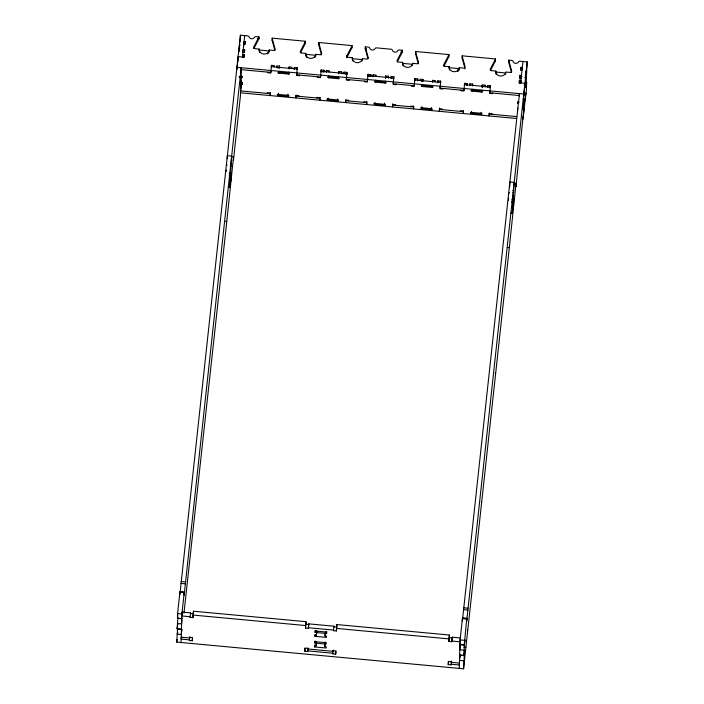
<?xml version="1.0" encoding="UTF-8"?>
<svg xmlns="http://www.w3.org/2000/svg" width="704" height="704" viewBox="0 0 704 704"><rect width="100%" height="100%" fill="white"/><g stroke="black" fill="none" stroke-linecap="round" stroke-linejoin="round"><path stroke-width="1.06" d="M227.242 158.734L227.33 155.707L231.634 156.103L229.706 187.229L231.114 173.008L230.903 181.183L229.83 181.086M509.705 187.044L509.854 182.002L514.158 182.398L512.23 213.523L513.638 199.302M512.081 207.354L513.418 207.478L513.656 199.346M521.312 77.827L521.312 77.396M513.656 199.408L512.046 199.258M514.967 183.278L516.041 183.374L508.957 251.046L463.575 668.8L176.757 642.11L177.549 628.998M181.553 628.258L181.447 629.226L177.144 628.822L177.857 618.367M181.861 617.637L181.755 618.605L177.452 618.2L177.584 613.633L179.916 592.205L184.219 592.61L184.14 595.162L241.234 67.734L240.988 76.34L242.414 76.472L242.378 77.748L239.202 77.59M176.986 634.137L181.289 634.542L181.843 629.394L177.443 629.006L177.522 626.243M177.663 624.958L177.698 623.682L177.144 628.822M182.16 618.772L177.751 618.385L177.778 617.69M179.872 593.639L179.872 594.44M179.89 593.164L179.916 592.205M180.013 593.155L240.425 35.2L247.755 35.878A1.443 1.294 1.7 0 1 249.014 36.863A2.886 2.587 1.7 0 0 254.417 37.365A1.443 1.294 1.7 0 1 255.86 36.634L258.887 36.916L258.834 38.834A1.443 1.294 1.7 0 1 258.729 39.195L253.889 48.541M181.051 642.506L181.887 614.029L184.219 592.61M181.694 631.215L181.755 629.059M182.16 615.278L182.248 612.084L190.52 612.858L190.502 613.492L193.371 613.765L193.442 611.213L305.976 621.685L305.483 628.091L308.352 628.355L308.669 625.469M192.588 637.886L192.271 640.781L189.402 640.517L189.42 639.874L181.157 639.109L181.368 637.182M193.266 614.724L192.949 617.619L190.08 617.355L190.106 616.713L181.834 615.947L182.248 612.084M192.271 640.781L192.368 637.595L189.499 637.331L189.482 637.965L181.21 637.199M192.949 617.619L193.442 611.213M231.906 156.93L233.517 157.08L226.442 224.752L183.982 613.078M233.517 157.08L233.42 160.486L240.398 96.21L241.12 79.886M237.142 67.311L237.16 66.678M237.75 61.582L237.758 61.107M238.022 59.171L238.093 56.619L243.83 57.156L244.112 54.586L242.678 54.454L242.625 56.364L244.042 56.663M239.756 44.59L239.554 44.114L239.8 45.716M239.712 45.628L239.712 46.024M240.425 35.2L240.046 42.02M240.768 83.574L241.12 75.539M240.838 88.326L240.856 87.692M240.979 87.041L241.12 82.262M241.402 72.486L241.516 68.658M242.387 57.499L244.728 35.596M240.75 84.207L242.185 84.339L242.229 83.063L239.36 82.799M243.258 49.834L243.065 51.964L243.214 49.526L244.649 49.658L244.508 52.378M243.769 45.126L243.795 44.167L245.23 44.299L245.511 41.73L244.077 41.598L244.015 43.507L245.362 43.639L245.511 41.73M243.725 55.933L243.69 57.209L243.813 56.003M243.769 57.772L243.822 55.924M244.059 56.496L244.112 54.586M258.729 39.195L258.79 37.277A1.443 1.294 1.7 0 0 258.887 36.916M259.758 52.58A5.042 4.523 1.7 0 1 259.195 50.028L259.222 49.069L254.918 48.664A1.443 1.294 1.7 0 1 253.625 47.247L258.79 37.277M267.326 93.394L267.344 92.752L270.213 93.016L270.142 95.568L270.248 94.609M267.951 72.142L267.934 72.776L270.802 73.04L271.436 65.349L274.305 65.622L274.164 66.906M267.626 53.838A5.042 4.523 1.7 0 0 269.236 50.961L269.262 50.002L273.566 50.406A1.443 1.294 1.7 0 0 275.141 49.254L272.219 38.526A1.443 1.294 1.7 0 1 272.202 38.157L305.474 41.254L305.422 43.164A1.443 1.294 1.7 0 1 305.316 43.525L300.476 52.87M271.374 67.267L271.436 65.349M274.903 50.494L272.166 40.445L272.202 38.157M279.391 68.35L279.558 66.106L276.69 65.842L276.549 67.126M287.883 95.304L287.857 96.263L278.291 95.374A1.082 0.475 6.2 0 1 277.235 94.794A1.082 0.475 6.2 0 1 278.326 94.415L287.883 95.304A1.082 0.475 6.2 0 1 288.948 95.885A1.082 0.475 6.2 0 1 287.857 96.263L288.015 94.098M288.534 73.093L288.508 74.052L278.942 73.163A1.082 0.475 6.2 0 1 277.886 72.582A1.082 0.475 6.2 0 1 278.969 72.204L288.534 73.093A1.082 0.475 6.2 0 1 289.599 73.674A1.082 0.475 6.2 0 1 288.508 74.052L288.64 72.134M289.062 68.913L289.124 66.994L291.984 67.267L291.852 68.552M294.325 69.397L294.378 67.487L297.246 67.751L297.194 69.67M298.874 96.325L298.901 95.691L296.032 95.418L295.953 97.97L296.085 96.765M299.499 75.073L299.482 75.715L296.613 75.442L297.246 67.751M305.316 43.525L305.378 41.615A1.443 1.294 1.7 0 0 305.474 41.254M306.733 57.482A5.042 4.523 1.7 0 1 305.782 54.358L305.809 53.407L301.506 53.002A1.443 1.294 1.7 0 1 300.212 51.586L305.378 41.615M347.063 57.209L351.903 47.863L352.062 45.593L318.789 42.495A1.443 1.294 1.7 0 0 318.806 42.865L321.719 53.583A1.443 1.294 1.7 0 1 320.153 54.736L315.85 54.34L315.814 55.29L305.782 54.358M317.046 98.014L317.064 97.381L319.933 97.645L319.854 100.197L319.959 99.229M317.662 76.762L317.645 77.405L320.514 77.669L321.147 69.978L324.016 70.242L323.963 72.16L322.705 72.046M321.482 54.824L318.754 44.774L318.789 42.495M321.094 71.887L321.147 69.978M304.806 651.253L304.902 648.067L307.771 648.331L307.745 648.974L332.895 651.314L332.913 650.672L335.782 650.936L335.685 654.13L332.816 653.858L332.834 653.224L307.692 650.883L307.674 651.526L304.806 651.253L305.122 648.366M305.483 628.091L305.976 621.685M308.352 628.355L308.792 623.867L333.934 626.199L333.916 626.842L336.785 627.106L336.362 630.96L333.494 630.696L333.511 630.062L308.37 627.722M308.792 623.867L308.774 624.501L305.906 624.237M326.348 72.38L326.41 70.47L329.278 70.734L329.138 72.019M328.689 76.833L328.662 77.792L338.219 78.681A1.082 0.475 6.2 0 0 339.31 78.302A1.082 0.475 6.2 0 0 338.246 77.722L328.689 76.833A1.082 0.475 6.2 0 0 327.598 77.211A1.082 0.475 6.2 0 0 328.662 77.792L328.794 75.865M325.028 641.916L324.738 646.606L326.172 646.747L326.137 648.014L314.662 646.95L314.697 645.674L316.131 645.806L316.554 641.951M316.131 645.806L316.21 643.042L314.776 642.91L314.82 641.634L326.286 642.708L326.251 643.984L324.817 643.843M326.77 631.426L326.559 633.354L325.134 633.222L325.046 635.985L326.48 636.117L326.445 637.393L314.97 636.328L315.014 635.052L316.448 635.184L316.862 631.33M316.448 635.184L316.527 632.421L315.093 632.289L315.128 631.013L326.603 632.078L326.559 633.354M337.603 99.933L337.568 100.883L328.011 99.994A1.082 0.475 6.2 0 1 326.946 99.422A1.082 0.475 6.2 0 1 328.038 99.044L337.603 99.933A1.082 0.475 6.2 0 1 338.659 100.505A1.082 0.475 6.2 0 1 337.568 100.883L337.7 98.965M338.246 77.722L338.219 78.681L338.351 76.762M338.668 73.867L338.835 71.623L341.704 71.887L341.651 73.806M344.036 74.026L344.098 72.116L346.966 72.38L346.905 74.29M346.738 57.834L346.799 55.915L351.956 45.954A1.443 1.294 1.7 0 0 352.062 45.593M348.594 100.954L348.612 100.32L345.743 100.047L345.673 102.599L345.778 101.631M349.219 79.702L349.202 80.344L346.333 80.071L346.966 72.38M352.766 60.958A5.042 4.523 1.7 0 1 352.361 58.696L352.396 57.737L348.093 57.341A1.443 1.294 1.7 0 1 346.799 55.915M336.362 630.96L336.855 624.554L449.39 635.034L448.897 641.441L451.766 641.705L452.197 637.208L460.469 637.982L460.055 641.837L451.783 641.062L452.197 637.208M336.785 627.106L336.855 624.554M397.302 61.882L402.142 52.536A1.443 1.294 1.7 0 0 402.248 52.175L402.301 50.266L399.274 49.984A1.443 1.294 1.7 0 0 397.83 50.714A2.886 2.587 1.7 0 1 392.418 50.213A1.443 1.294 1.7 0 0 391.16 49.227L376.508 47.863A1.443 1.294 1.7 0 0 375.065 48.594A2.886 2.587 1.7 0 1 369.653 48.092A1.443 1.294 1.7 0 0 368.394 47.106L365.376 46.825A1.443 1.294 1.7 0 0 365.394 47.203L368.306 57.922A1.443 1.294 1.7 0 1 366.731 59.074L362.428 58.67L362.402 59.629L352.361 58.696M367.884 58.494L365.332 49.113A1.443 1.294 1.7 0 1 365.314 48.743L365.376 46.825M363.889 102.379L363.906 101.746L366.775 102.01L366.705 104.562L366.837 103.347M364.514 81.118L364.496 81.761L367.365 82.025L367.998 74.342L370.867 74.606L370.806 76.516M365.332 49.113L365.394 47.203M367.919 76.41L367.998 74.342M373.199 76.736L373.252 74.826L376.121 75.09L375.98 76.384M384.578 103.083L384.419 105.248L374.862 104.359A1.082 0.475 6.2 0 1 373.798 103.787A1.082 0.475 6.2 0 1 374.889 103.409L384.446 104.298A1.082 0.475 6.2 0 1 385.51 104.87A1.082 0.475 6.2 0 1 384.419 105.248L374.854 104.359L374.994 102.432M384.419 105.248L384.446 104.289M385.097 82.086L385.07 83.037L375.505 82.148A1.082 0.475 6.2 0 1 374.449 81.567A1.082 0.475 6.2 0 1 375.54 81.189L385.097 82.086A1.082 0.475 6.2 0 1 386.162 82.658A1.082 0.475 6.2 0 1 385.07 83.037L385.202 81.11M385.519 78.223L385.686 75.988L388.555 76.252L388.494 78.162M385.625 77.898L385.686 75.988M393.756 78.654L393.809 76.745L390.94 76.472L390.799 77.757M395.446 105.318L395.463 104.676L392.594 104.412L392.515 106.964L392.621 105.996M396.062 84.058L396.044 84.691L393.175 84.427L393.809 76.745M402.142 52.536L402.204 50.626A1.443 1.294 1.7 0 0 402.301 50.266M403.172 65.93A5.042 4.523 1.7 0 1 402.609 63.369L402.635 62.41L398.332 62.014A1.443 1.294 1.7 0 1 397.038 60.597L402.204 50.626M410.74 106.735L410.758 106.102L413.626 106.366L413.547 108.918L413.653 107.95M411.365 85.483L411.338 86.126L414.207 86.39L414.841 78.698L417.71 78.962L417.657 80.881M412.421 65.27A5.042 4.523 1.7 0 0 412.641 64.302L412.676 63.351L416.979 63.747A1.443 1.294 1.7 0 0 418.546 62.594L415.633 51.876A1.443 1.294 1.7 0 1 415.615 51.506L448.888 54.595L448.826 56.514A1.443 1.294 1.7 0 1 448.73 56.874L443.89 66.22M414.788 80.608L414.841 78.698M418.308 63.835L415.58 53.786L415.615 51.506M421.731 107.756L421.705 108.715L431.27 109.604A1.082 0.475 6.2 0 0 432.353 109.226A1.082 0.475 6.2 0 0 431.297 108.654L421.731 107.756A1.082 0.475 6.2 0 0 420.64 108.134A1.082 0.475 6.2 0 0 421.705 108.715L421.863 106.559M422.805 81.699L422.972 79.455L420.103 79.191L419.962 80.476M432.476 82.254L432.529 80.344L435.398 80.608L435.257 81.893M437.73 82.746L437.791 80.837L440.66 81.101L440.598 83.01M442.288 109.674L442.306 109.032L439.437 108.768L439.366 111.32L439.498 110.114M442.913 88.422L442.895 89.056L440.026 88.792L440.66 81.101M448.73 56.874L448.782 54.965A1.443 1.294 1.7 0 0 448.888 54.595M449.592 69.969A5.042 4.523 1.7 0 1 449.187 67.707L449.222 66.748L444.919 66.352A1.443 1.294 1.7 0 1 443.626 64.926L448.782 54.965M457.626 71.526A5.042 4.523 1.7 0 0 459.228 68.64L459.254 67.681L463.558 68.086A1.443 1.294 1.7 0 0 465.133 66.933L462.22 56.214A1.443 1.294 1.7 0 1 462.202 55.836L495.466 58.934L495.317 61.213L490.477 70.558M460.451 111.364L460.478 110.722L463.338 110.994L463.267 113.546L463.373 112.578M461.076 90.112L461.058 90.746L463.927 91.018L464.561 83.327L467.43 83.591L467.368 85.501L466.479 85.422M465.08 68.842L462.158 58.124L462.202 55.836M464.508 85.237L464.561 83.327M451.502 661.012L451.088 664.866L448.219 664.602L448.307 661.417L451.176 661.681L451.158 662.314L459.43 663.089M448.897 641.441L449.39 635.034M451.088 664.866L451.106 664.233L459.369 664.998L459.58 663.071M451.766 641.705L451.783 641.062M469.762 85.73L469.814 83.811L472.683 84.084L472.63 85.994M459.272 668.404L460.108 639.918L462.431 618.499L466.734 618.904L466.664 621.447L527.243 61.89L519.922 61.213A1.443 1.294 1.7 0 0 518.478 61.943A2.886 2.587 1.7 0 1 513.066 61.442A1.443 1.294 1.7 0 0 511.808 60.456L508.781 60.174L508.728 62.084A1.443 1.294 1.7 0 0 508.746 62.462L511.482 72.512M459.906 657.105L459.976 654.984M460.187 647.539L460.31 643.289M460.372 644.662L460.398 643.79L459.818 649.801L464.121 650.206L463.962 655.521L459.659 655.116L459.765 654.157M462.431 618.499L462.361 621.051L519.455 93.623L519.376 96.175M463.575 668.8L464.402 654.412L464.367 655.688L459.985 655.054L459.51 660.431L463.813 660.827M460.082 643.526L459.976 644.494L464.279 644.89L466.734 618.904M464.262 655.697L464.35 652.934M464.482 651.649L464.526 650.373L463.962 655.521M464.121 650.206L464.834 639.751L464.279 644.89M481.008 113.274L480.982 114.233L471.425 113.344A1.082 0.475 6.2 0 1 470.36 112.763A1.082 0.475 6.2 0 1 471.451 112.385L481.008 113.274A1.082 0.475 6.2 0 1 482.073 113.854A1.082 0.475 6.2 0 1 480.982 114.233L481.114 112.314M481.659 91.071L481.633 92.022L472.076 91.133A1.082 0.475 6.2 0 1 471.011 90.561A1.082 0.475 6.2 0 1 472.102 90.182L481.659 91.071A1.082 0.475 6.2 0 1 482.724 91.643A1.082 0.475 6.2 0 1 481.633 92.022L481.765 90.103M482.082 87.208L482.249 84.973L485.118 85.237L485.056 87.146M482.178 86.962L482.249 84.973M466.286 641.406L466.303 640.772M467.447 630.696L467.465 630.054M487.45 87.375L487.502 85.457L490.371 85.73L490.318 87.639L488.884 87.507M492.008 114.303L492.026 113.661L489.157 113.397L489.078 115.949L489.183 114.981M492.624 93.051L492.606 93.685L489.738 93.421L490.371 85.73M481.413 502.154L481.43 501.512M496.179 74.298A5.042 4.523 1.7 0 1 495.774 72.037L495.801 71.086L491.498 70.682A1.443 1.294 1.7 0 1 490.204 69.265L495.37 59.294A1.443 1.294 1.7 0 0 495.466 58.934M495.37 373.613L495.396 372.979M508.746 62.462L508.807 60.544A1.443 1.294 1.7 0 1 508.781 60.174M517.572 108.689L517.537 109.965L517.748 108.038M516.041 183.374L515.944 186.771L523.098 116.556M519.402 82.122L519.464 80.212L520.898 80.344L520.837 82.254L519.402 82.122L519.27 83.406M519.798 78.478L520.001 75.284L521.435 75.416L521.338 77.088M520.802 69.274L520.863 67.355L522.298 67.487L522.236 69.406L520.802 69.274L520.714 70.074M520.608 83.398L522.949 61.494M523.354 114.62L523.38 113.986M523.574 107.29L523.591 106.656M523.732 105.362L523.882 100.056M523.978 93.368L523.679 96.58L523.758 94.028L236.931 67.338L236.896 69.564M523.873 104.086L523.908 102.81L523.292 109.868L523.767 100.707M523.987 100.047L524.022 98.771L523.468 103.91M523.961 109.05L523.978 108.416M524.586 87.798L524.568 88.44L524.92 83.318L519.182 82.782L519.464 80.212M525.052 98.982C524.55 102.74 526.046 96.941 523.266 98.815M525.703 76.771L525.606 78.302L525.439 76.745M525.606 94.582L525.73 93.042L525.026 99.942L523.415 99.783M526.284 71.421L526.258 72.371L525.545 72.31M526.126 86.266L526.09 87.542L526.645 82.403L526.416 90.367L523.081 117.19M526.266 84.982L526.346 82.218M527.243 61.89L526.557 71.606M525.474 72.142C528.81 68.596 524.137 73.181 525.677 77.73L524.876 77.651M526.354 71.315L525.501 71.183M239.518 44.801L239.07 49.034M227.031 164.718L226.996 165.097M508.367 200.288L508.622 198.246M270.926 71.438L270.82 72.406L241.12 69.643M270.301 92.69L270.195 93.658L240.495 90.895M296.736 73.841L296.63 74.809L320.531 77.035L320.637 76.067M296.111 95.093L296.006 96.061L319.915 98.287L320.021 97.319M346.456 78.47L346.35 79.438L367.382 81.391L367.514 80.186M345.831 99.722L345.726 100.69L366.758 102.643L366.863 101.684M237.072 67.954L237.609 62.498M237.679 61.882L238.401 58.573M238.999 49.702C238.718 54.472 238.665 48.215 239.122 51.066M177.452 618.2L177.769 615.305M177.751 618.385L177.822 617.742M239.615 48.946L239.712 48.066M177.443 629.006L177.584 627.722M176.757 642.11L177.047 639.434M177.628 634.075L177.769 632.738M241.164 70.286L241.34 68.675M242.625 56.364L242.73 55.334M244.015 43.507L244.103 42.759M182.142 615.067L182.31 613.457L182.248 614.979M244.103 44.669L244.314 42.742M181.984 620.382L181.597 623.911L177.294 623.515M244.103 52.404L244.244 51.119M244.649 49.658L244.367 52.228L242.933 52.096M240.557 90.895L241.102 85.888M181.491 638.493L181.641 637.155M242.185 84.339L242.396 82.412M190.08 617.355L190.52 612.858M189.402 640.517L189.825 636.662M279.074 71.245L278.942 73.163L279.048 72.195M279.418 67.39L279.558 66.106M278.45 93.21L278.291 95.374L278.423 94.169M288.983 68.279L289.124 66.994M294.237 68.772L294.378 67.487M323.875 71.535L324.016 70.242M326.269 71.755L326.41 70.47M328.143 98.076L328.011 99.994L328.143 98.789M338.694 72.908L338.835 71.623M341.563 73.181L341.704 71.887M343.957 73.401L344.098 72.116M307.674 651.526L308.009 647.988M370.726 75.891L370.867 74.606M373.111 76.111L373.252 74.826M315.093 632.289L315.304 630.362M314.97 636.328L315.181 634.401M375.646 80.221L375.505 82.148L375.61 81.18M314.776 642.91L314.987 640.983M314.662 646.95L314.873 645.022M316.527 632.421L316.738 630.494M374.854 104.359L374.959 103.4M325.046 635.985L325.468 632.13M324.738 646.606L325.16 642.752M388.414 77.537L388.555 76.252M333.494 630.696L333.934 626.199M393.298 82.834L393.193 83.794L414.234 85.756L414.33 84.788M332.816 653.858L333.238 650.003M392.7 103.84L392.577 105.046L413.609 107.008L413.714 106.04M335.685 654.13L336.002 651.235M417.569 80.247L417.71 78.962M422.488 84.586L422.356 86.513L431.913 87.402A1.082 0.475 6.2 0 0 433.004 87.023A1.082 0.475 6.2 0 0 431.948 86.442L422.382 85.554A1.082 0.475 6.2 0 0 421.291 85.932A1.082 0.475 6.2 0 0 422.356 86.513L422.462 85.545M422.831 80.74L422.972 79.455M432.054 85.474L431.913 87.402L432.045 86.196M432.388 81.629L432.529 80.344M431.429 107.448L431.27 109.604L431.367 108.645M437.65 82.122L437.791 80.837M440.15 87.19L440.044 88.158L463.945 90.376L464.05 89.417M439.578 107.958L439.419 109.402L463.32 111.628L463.426 110.669M467.289 84.876L467.43 83.591M469.682 85.096L469.814 83.811M472.208 89.214L472.076 91.133L472.226 89.69M472.551 85.369L472.683 84.084M471.557 111.426L471.425 113.344L471.53 112.376M484.977 86.522L485.118 85.237M487.37 86.742L487.502 85.457M489.861 91.819L489.755 92.778L519.455 95.542M489.245 113.071L489.139 114.03L516.71 116.6M448.219 664.602L448.527 661.707M520.001 75.284L519.719 77.854L521.154 77.986M520.863 67.355L520.582 69.925L522.016 70.057M517.942 101.446L517.73 103.374L517.766 102.098L519.2 102.23M519.394 96.017L519.482 95.216M520.837 82.254L520.934 81.374M521.444 76.683L521.374 77.326L519.939 77.194M522.236 69.406L522.359 68.279M523.697 95.938L524.867 85.228L524.146 85.158M526.522 72.882L526.654 71.597L526.205 83.503M523.019 119.108L524.19 108.39L522.755 108.258M226.169 171.486L226.354 170.086M509.309 193.125L509.37 192.658M257.321 38.694L258.834 38.834M365.314 48.743L366.45 48.849M400.919 52.052L402.248 52.175M508.728 62.084L509.291 62.137M259.195 50.028L269.236 50.961M402.609 63.369L412.641 64.302M449.187 67.707L459.228 68.64M495.774 72.037L505.815 72.978A5.042 4.523 1.7 0 1 505.463 74.254M457.943 69.476L459.474 69.617M242.651 50.433L243.188 50.486M521.4 76.375L521.946 76.419M242.44 51.374L244.596 51.568M271.295 66.634L297.106 69.036M321.006 71.262L346.826 73.665M367.858 75.618L393.668 78.021M414.709 79.983L440.519 82.386M464.42 84.612L490.23 87.014M276.998 67.786L278.608 67.936M345.294 74.14L346.729 74.281M367.937 76.252L369.371 76.384M391.063 78.399L392.137 78.505M421.3 81.215L422.374 81.321M482.187 86.882L482.909 86.953M524.04 93.315L525.659 93.465M524.207 93.491C526.416 92.708 525.95 95.586 524.014 94.274M239.237 76.322L241.384 76.516M522.808 106.348L524.242 106.48M240.442 92.805L516.657 118.51M230.595 164.102L231.396 164.173M512.846 190.362L513.92 190.467M230.146 166.197L231.22 166.302M512.934 192.518L513.735 192.588M229.794 172.99L231.141 173.114M229.143 173.65L230.217 173.747M512.204 199.989L512.741 200.042M229.918 173.888L230.991 173.985M512.169 200.147L513.515 200.279M229.231 175.798L230.041 175.877M511.482 202.066L512.556 202.171M228.774 186.155L229.847 186.252M511.298 212.45L512.371 212.546M228.633 187.018L229.706 187.123M511.148 213.312L512.23 213.418M225.465 221.25L226.538 221.355M507.98 247.544L509.054 247.641M181.078 581.495L185.381 581.9M463.602 607.79L467.905 608.186M181.025 583.405L185.328 583.81M463.54 609.699L467.843 610.104M180.136 591.554L184.439 591.95M462.66 617.839L466.963 618.244M180.118 592.187L184.422 592.583M462.642 618.482L466.946 618.878M449.31 637.578L452.179 637.85M177.584 613.633L181.887 614.029M193.028 615.067L305.562 625.539M336.442 628.417L448.967 638.889M460.108 639.918L464.411 640.323M460.275 644.67L464.675 645.066M316.43 632.562L325.82 633.442M463.751 647.178L465.907 647.381M316.122 643.192L324.465 643.966M508.807 60.544L511.72 71.271A1.443 1.294 1.7 0 1 510.145 72.415L505.842 72.019A5.042 4.523 1.7 0 1 500.333 76.05A5.042 4.523 1.7 0 1 495.801 71.086M459.254 67.681A5.042 4.523 1.7 0 1 453.746 71.711A5.042 4.523 1.7 0 1 449.222 66.748M412.676 63.351A5.042 4.523 1.7 0 1 407.167 67.382A5.042 4.523 1.7 0 1 402.635 62.41M362.428 58.67A5.042 4.523 1.7 0 1 356.919 62.7A5.042 4.523 1.7 0 1 352.396 57.737M315.85 54.34A5.042 4.523 1.7 0 1 310.341 58.37A5.042 4.523 1.7 0 1 305.809 53.407M269.262 50.002A5.042 4.523 1.7 0 1 263.754 54.032A5.042 4.523 1.7 0 1 259.222 49.069M272.166 40.445A1.443 1.294 1.7 0 1 272.149 40.066M318.754 44.774A1.443 1.294 1.7 0 1 318.727 44.405M352 47.502A1.443 1.294 1.7 0 1 351.903 47.863M415.58 53.786A1.443 1.294 1.7 0 1 415.554 53.416M462.158 58.124A1.443 1.294 1.7 0 1 462.141 57.754M495.414 60.843A1.443 1.294 1.7 0 1 495.317 61.213M315.77 55.625A5.042 4.523 1.7 0 1 314.934 57.438M362.173 60.597A5.042 4.523 1.7 0 1 362.05 60.905"/></g></svg>
